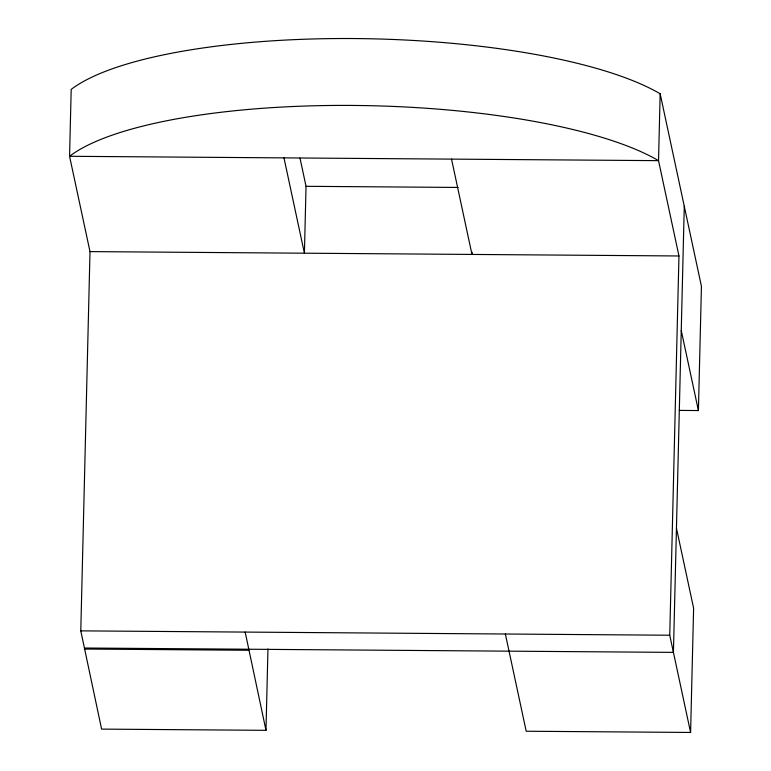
<?xml version="1.0" encoding="UTF-8"?>
<svg xmlns="http://www.w3.org/2000/svg" width="771" height="771" viewBox="0 0 771 771"><rect width="100%" height="100%" fill="white"/><g stroke="black" fill="none" stroke-linecap="round" stroke-linejoin="round"><path stroke-width="1.16" d="M267.961 648.912L265.985 730.33L101.608 729.106L80.782 630.861L90.005 251.606L69.563 156.291L71.192 89.397A318.105 84.396 1.4 0 1 354.303 38.55A318.105 84.396 1.4 0 1 660.159 93.763L701.437 286.311L698.41 410.548L679.212 410.403M265.985 730.33L245.168 632.075M299.986 158.065L306.039 186.312L304.41 253.196L283.979 157.872M472.035 252.05L471.977 254.44L451.536 159.115M660.159 93.763L658.53 160.647L678.962 255.972L669.748 635.227L690.594 732.45L526.207 731.236L505.362 634.003M684.272 206.243L673.43 652.382L84.463 648.016M690.594 732.45L693.611 608.213L676.446 528.145M306.039 186.312L458.041 187.44M90.005 251.606L678.962 255.972M80.782 630.861L669.748 635.227M84.434 649.037L248.821 650.261M681.246 330.48L698.41 410.548M658.53 160.647L69.563 156.291A318.105 84.396 1.4 0 1 352.675 105.434A318.105 84.396 1.4 0 1 658.53 160.647"/></g></svg>
